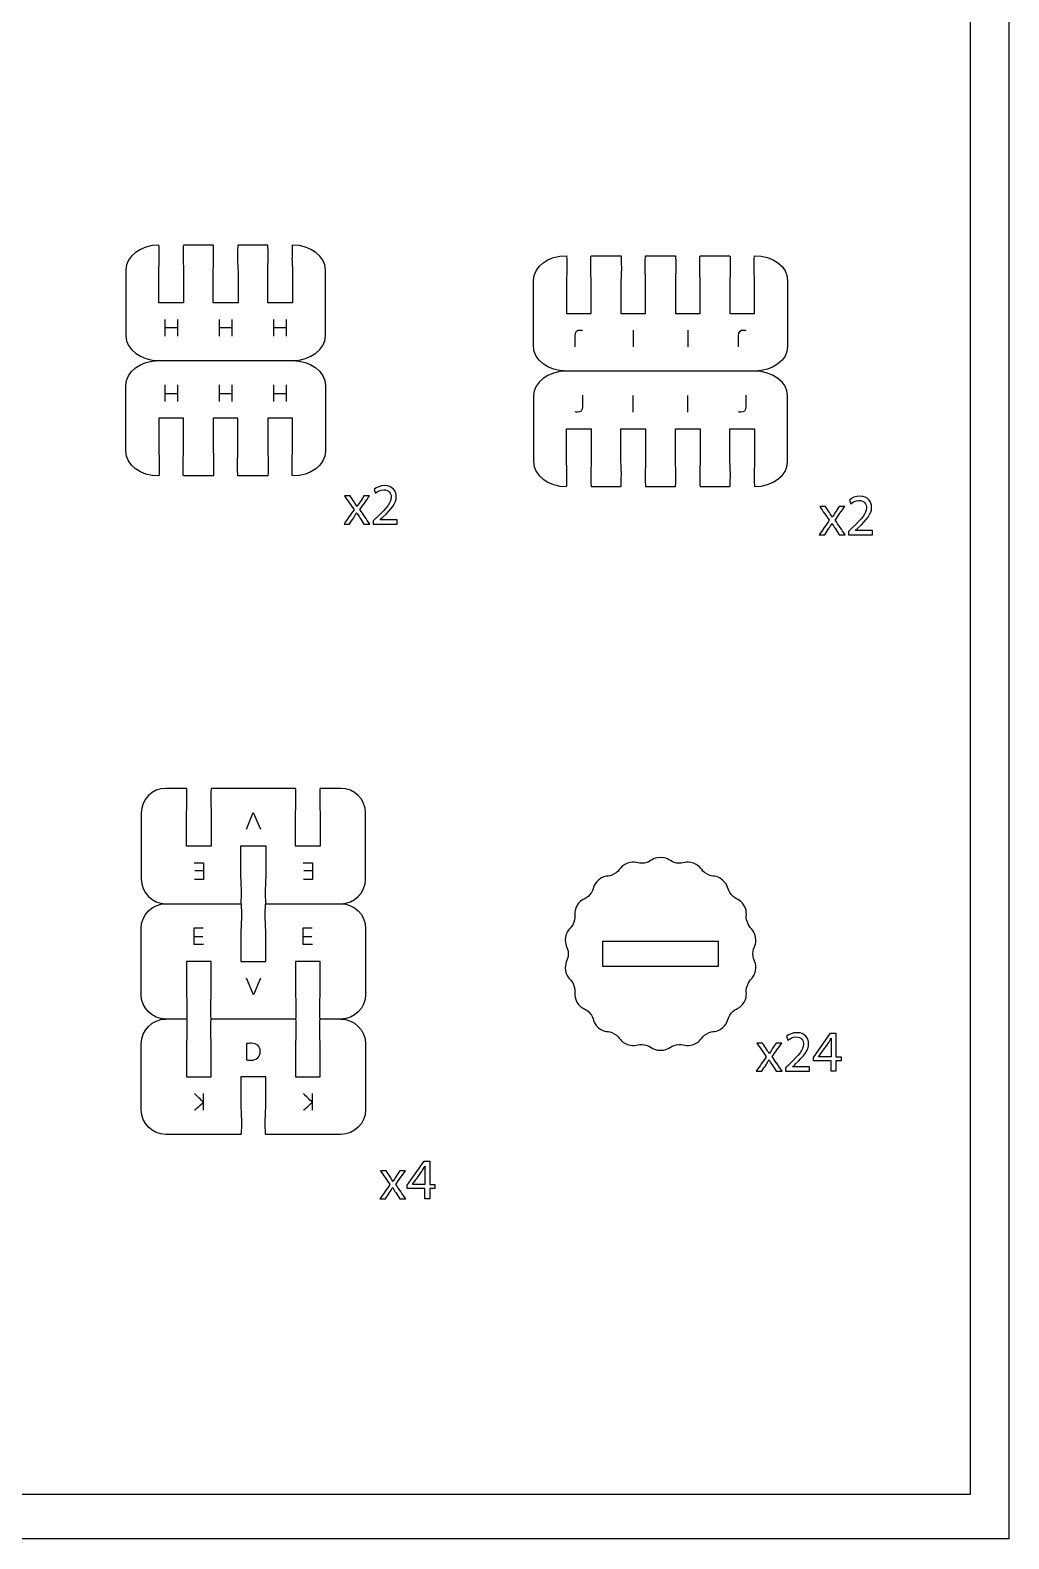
# Model space of a CAD drawing. Extents: x 0 to 620, y 0 to 360.
# Drawn here: x 501.3 to 620, y 0 to 183.1 of the extents above; entities that cross this region are included whole.
import ezdxf

# ---------------------------------------------------------------- set-up
doc = ezdxf.new("R2010")
doc.units = 0
doc.header["$MEASUREMENT"] = 0
doc.layers.add('DEFAULT', color=7, linetype='CONTINUOUS')

msp = doc.modelspace()

# ---------------------------------------------------------------- linework, layer by layer
at = {"layer": 'DEFAULT', "color": 36}
for points in [[(620, 0), (0, 0), (0, 360), (620, 360)], [(615.33, 5.38), (213.62, 5.38), (213.62, 355), (615.33, 355)], [(598.45, 56.75), (598.45, 58), (596.31, 58), (596.31, 58.41), (598.36, 61.34), (599.03, 61.34), (599.03, 58.48), (599.67, 58.48), (599.67, 58), (599.03, 58), (599.03, 56.75)], [(549.18, 41.25), (549.18, 42.5), (547.05, 42.5), (547.05, 42.9), (549.1, 45.83), (549.77, 45.83), (549.77, 42.98), (550.41, 42.98), (550.41, 42.5), (549.77, 42.5), (549.77, 41.25)]]:
    msp.add_lwpolyline(points, close=True, dxfattribs=at)
at = {"layer": 'DEFAULT', "color": 250}
for points in [[(517.67, 145.92), (517.67, 147.94)], [(517.67, 146.99), (519.17, 146.99)], [(519.17, 147.94), (519.17, 145.92)], [(524.27, 145.92), (524.27, 147.94)], [(524.27, 146.99), (525.77, 146.99)], [(525.77, 147.94), (525.77, 145.92)], [(530.88, 145.92), (530.88, 147.94)], [(530.88, 146.99), (532.38, 146.99)], [(532.38, 147.94), (532.38, 145.92)], [(574.46, 146.65), (574.46, 144.63)], [(581.07, 146.65), (581.07, 144.63)], [(517.67, 138), (517.67, 140.02)], [(519.17, 140.02), (519.17, 138)], [(524.27, 138), (524.27, 140.02)], [(525.77, 140.02), (525.77, 138)], [(530.88, 138), (530.88, 140.02)], [(532.38, 140.02), (532.38, 138)], [(519.17, 138.94), (517.67, 138.94)], [(525.77, 138.94), (524.27, 138.94)], [(532.38, 138.94), (530.88, 138.94)], [(574.46, 136.71), (574.46, 138.73)], [(581.07, 136.71), (581.07, 138.73)], [(527.54, 86.1), (528.38, 88.12), (529.23, 86.1)], [(521.21, 82.03), (522.35, 82.03), (522.35, 80.01), (521.26, 80.01)], [(521.3, 81.08), (522.35, 81.08)], [(534.42, 82.03), (535.56, 82.03), (535.56, 80.01), (534.46, 80.01)], [(534.51, 81.08), (535.56, 81.08)], [(522.35, 72.1), (521.21, 72.1), (521.21, 74.12), (522.3, 74.12)], [(535.56, 72.1), (534.42, 72.1), (534.42, 74.12), (535.51, 74.12)], [(522.26, 73.04), (521.21, 73.04)], [(535.47, 73.04), (534.42, 73.04)], [(529.23, 68.03), (528.39, 66.01), (527.54, 68.03)], [(522.31, 54.03), (522.31, 52.01)], [(535.52, 54.03), (535.52, 52.01)]]:
    msp.add_lwpolyline(points, dxfattribs=at)
at = {"layer": 'DEFAULT', "color": 1}
msp.add_lwpolyline([(584.76, 69.43), (570.76, 69.43), (570.76, 72.53), (584.76, 72.53)], close=True, dxfattribs=at)
for points, knots in [([(519.87, 155.22), (519.87, 156.19), (519.87, 156.97), (519.92, 156.97), (521.12, 156.97), (522.32, 156.97), (523.52, 156.97), (523.57, 156.97), (523.57, 156.19), (523.57, 155.22), (523.57, 154.63), (523.52, 154.44), (523.52, 153.47), (523.52, 152.3), (523.52, 151.14), (523.52, 149.97), (524.52, 149.97), (525.53, 149.97), (526.53, 149.97), (526.53, 151.14), (526.53, 152.3), (526.53, 153.47), (526.53, 154.44), (526.47, 154.63), (526.47, 155.22), (526.47, 156.19), (526.47, 156.97), (526.53, 156.97), (527.73, 156.97), (528.92, 156.97), (530.12, 156.97), (530.17, 156.97), (530.17, 156.19), (530.17, 155.22), (530.17, 154.63), (530.12, 154.44), (530.12, 153.47), (530.12, 152.3), (530.12, 151.14), (530.12, 149.97), (531.13, 149.97), (532.13, 149.97), (533.13, 149.97), (533.13, 151.14), (533.13, 152.3), (533.13, 153.47), (533.13, 154.44), (533.07, 154.63), (533.07, 155.22), (533.07, 156.19), (533.07, 156.97), (533.13, 156.97), (535.34, 156.97), (537.13, 155.63), (537.13, 153.97), (537.13, 151.3), (537.13, 148.64), (537.13, 145.97), (537.13, 144.31), (535.34, 142.97), (533.13, 142.97), (527.72, 142.97), (522.32, 142.97), (516.92, 142.97), (514.71, 142.97), (512.92, 144.31), (512.92, 145.97), (512.92, 148.64), (512.92, 151.3), (512.92, 153.97), (512.92, 155.63), (514.71, 156.97), (516.92, 156.97), (516.97, 156.97), (516.97, 156.19), (516.97, 155.22), (516.97, 154.63), (516.92, 154.44), (516.92, 153.47), (516.92, 152.3), (516.92, 151.14), (516.92, 149.97), (517.92, 149.97), (518.92, 149.97), (519.92, 149.97), (519.92, 151.14), (519.92, 152.3), (519.92, 153.47), (519.92, 154.44), (519.87, 154.63), (519.87, 155.22)], [1, 1, 1, 1, 2, 2, 2, 12.21, 12.21, 12.21, 13.21, 13.21, 13.21, 14.21, 14.21, 14.21, 24.14, 24.14, 24.14, 32.65, 32.65, 32.65, 42.58, 42.58, 42.58, 43.58, 43.58, 43.58, 44.58, 44.58, 44.58, 54.781, 54.781, 54.781, 55.781, 55.781, 55.781, 56.781, 56.781, 56.781, 66.711, 66.711, 66.711, 75.221, 75.221, 75.221, 85.151, 85.151, 85.151, 86.151, 86.151, 86.151, 87.151, 87.151, 87.151, 88.151, 88.151, 88.151, 110.831, 110.831, 110.831, 111.831, 111.831, 111.831, 157.772, 157.772, 157.772, 158.772, 158.772, 158.772, 181.452, 181.452, 181.452, 182.452, 182.452, 182.452, 183.452, 183.452, 183.452, 184.452, 184.452, 184.452, 194.382, 194.382, 194.382, 202.892, 202.892, 202.892, 212.822, 212.822, 212.822, 213.822, 213.822, 213.822, 213.822]), ([(566.35, 141.68), (564.14, 141.68), (562.35, 143.03), (562.35, 144.68), (562.35, 147.35), (562.35, 150.02), (562.35, 152.68), (562.35, 154.34), (564.14, 155.69), (566.35, 155.69), (566.4, 155.69), (566.4, 154.9), (566.4, 153.94), (566.4, 153.35), (566.35, 153.15), (566.35, 152.19), (566.35, 151.02), (566.35, 149.85), (566.35, 148.68), (567.35, 148.68), (568.35, 148.68), (569.36, 148.68), (569.36, 149.85), (569.36, 151.02), (569.36, 152.19), (569.36, 153.15), (569.3, 153.35), (569.3, 153.94), (569.3, 154.9), (569.3, 155.69), (569.36, 155.69), (570.56, 155.69), (571.76, 155.69), (572.96, 155.69), (573.01, 155.69), (573.01, 154.9), (573.01, 153.94), (573.01, 153.35), (572.96, 153.15), (572.96, 152.19), (572.96, 151.02), (572.96, 149.85), (572.96, 148.68), (573.96, 148.68), (574.96, 148.68), (575.96, 148.68), (575.96, 149.85), (575.96, 151.02), (575.96, 152.19), (575.96, 153.15), (575.91, 153.35), (575.91, 153.94), (575.91, 154.9), (575.91, 155.69), (575.96, 155.69), (577.16, 155.69), (578.36, 155.69), (579.56, 155.69), (579.61, 155.69), (579.61, 154.9), (579.61, 153.94), (579.61, 153.35), (579.56, 153.15), (579.56, 152.19), (579.56, 151.02), (579.56, 149.85), (579.56, 148.68), (580.57, 148.68), (581.57, 148.68), (582.57, 148.68), (582.57, 149.85), (582.57, 151.02), (582.57, 152.19), (582.57, 153.15), (582.51, 153.35), (582.51, 153.94), (582.51, 154.9), (582.51, 155.69), (582.57, 155.69), (583.77, 155.69), (584.97, 155.69), (586.17, 155.69), (586.22, 155.69), (586.22, 154.9), (586.22, 153.94), (586.22, 153.35), (586.17, 153.15), (586.17, 152.19), (586.17, 151.02), (586.17, 149.85), (586.17, 148.68), (587.17, 148.68), (588.17, 148.68), (589.17, 148.68), (589.17, 149.85), (589.17, 151.02), (589.17, 152.19), (589.17, 153.15), (589.12, 153.35), (589.12, 153.94), (589.12, 154.9), (589.12, 155.69), (589.17, 155.69), (591.39, 155.69), (593.18, 154.34), (593.18, 152.68), (593.18, 150.02), (593.18, 147.35), (593.18, 144.68), (593.18, 143.03), (591.39, 141.68), (589.17, 141.68)], [0, 0, 0, 0, 1, 1, 1, 23.68, 23.68, 23.68, 24.68, 24.68, 24.68, 25.68, 25.68, 25.68, 26.68, 26.68, 26.68, 36.61, 36.61, 36.61, 45.12, 45.12, 45.12, 55.05, 55.05, 55.05, 56.05, 56.05, 56.05, 57.05, 57.05, 57.05, 67.27, 67.27, 67.27, 68.27, 68.27, 68.27, 69.27, 69.27, 69.27, 79.2, 79.2, 79.2, 87.71, 87.71, 87.71, 97.64, 97.64, 97.64, 98.64, 98.64, 98.64, 99.64, 99.64, 99.64, 109.85, 109.85, 109.85, 110.85, 110.85, 110.85, 111.85, 111.85, 111.85, 121.78, 121.78, 121.78, 130.29, 130.29, 130.29, 140.22, 140.22, 140.22, 141.22, 141.22, 141.22, 142.22, 142.22, 142.22, 152.44, 152.44, 152.44, 153.44, 153.44, 153.44, 154.44, 154.44, 154.44, 164.37, 164.37, 164.37, 172.88, 172.88, 172.88, 182.81, 182.81, 182.81, 183.81, 183.81, 183.81, 184.81, 184.81, 184.81, 185.81, 185.81, 185.81, 208.49, 208.49, 208.49, 209.49, 209.49, 209.49, 209.49]), ([(533.13, 142.97), (535.34, 142.97), (537.13, 141.62), (537.13, 139.96), (537.13, 137.3), (537.13, 134.63), (537.13, 131.96), (537.13, 130.31), (535.34, 128.96), (533.13, 128.96), (533.08, 128.96), (533.08, 129.74), (533.08, 130.71), (533.08, 131.3), (533.13, 131.49), (533.13, 132.46), (533.13, 133.63), (533.13, 134.8), (533.13, 135.96), (532.13, 135.96), (531.13, 135.96), (530.12, 135.96), (530.12, 134.8), (530.12, 133.63), (530.12, 132.46), (530.12, 131.49), (530.18, 131.3), (530.18, 130.71), (530.18, 129.74), (530.18, 128.96), (530.12, 128.96), (528.92, 128.96), (527.72, 128.96), (526.52, 128.96), (526.47, 128.96), (526.47, 129.74), (526.47, 130.71), (526.47, 131.3), (526.52, 131.49), (526.52, 132.46), (526.52, 133.63), (526.52, 134.8), (526.52, 135.96), (525.52, 135.96), (524.52, 135.96), (523.52, 135.96), (523.52, 134.8), (523.52, 133.63), (523.52, 132.46), (523.52, 131.49), (523.57, 131.3), (523.57, 130.71), (523.57, 129.74), (523.57, 128.96), (523.52, 128.96), (522.32, 128.96), (521.12, 128.96), (519.92, 128.96), (519.87, 128.96), (519.87, 129.74), (519.87, 130.71), (519.87, 131.3), (519.92, 131.49), (519.92, 132.46), (519.92, 133.63), (519.92, 134.8), (519.92, 135.96), (518.92, 135.96), (517.92, 135.96), (516.92, 135.96), (516.92, 134.8), (516.92, 133.63), (516.92, 132.46), (516.92, 131.49), (516.97, 131.3), (516.97, 130.71), (516.97, 129.74), (516.97, 128.96), (516.92, 128.96), (514.71, 128.96), (512.92, 130.31), (512.92, 131.96), (512.92, 134.63), (512.92, 137.3), (512.92, 139.96), (512.92, 141.62), (514.71, 142.97), (516.92, 142.97)], [0, 0, 0, 0, 1, 1, 1, 23.68, 23.68, 23.68, 24.68, 24.68, 24.68, 25.68, 25.68, 25.68, 26.68, 26.68, 26.68, 36.61, 36.61, 36.61, 45.12, 45.12, 45.12, 55.05, 55.05, 55.05, 56.05, 56.05, 56.05, 57.05, 57.05, 57.05, 67.26, 67.26, 67.26, 68.26, 68.26, 68.26, 69.26, 69.26, 69.26, 79.19, 79.19, 79.19, 87.7, 87.7, 87.7, 97.63, 97.63, 97.63, 98.63, 98.63, 98.63, 99.63, 99.63, 99.63, 109.831, 109.831, 109.831, 110.831, 110.831, 110.831, 111.831, 111.831, 111.831, 121.761, 121.761, 121.761, 130.271, 130.271, 130.271, 140.201, 140.201, 140.201, 141.201, 141.201, 141.201, 142.201, 142.201, 142.201, 143.201, 143.201, 143.201, 165.881, 165.881, 165.881, 166.881, 166.881, 166.881, 166.881]), ([(586.23, 129.43), (586.23, 128.46), (586.23, 127.68), (586.17, 127.68), (584.97, 127.68), (583.77, 127.68), (582.57, 127.68), (582.52, 127.68), (582.52, 128.46), (582.52, 129.43), (582.52, 130.02), (582.57, 130.21), (582.57, 131.18), (582.57, 132.34), (582.57, 133.51), (582.57, 134.68), (581.57, 134.68), (580.57, 134.68), (579.56, 134.68), (579.56, 133.51), (579.56, 132.34), (579.56, 131.18), (579.56, 130.21), (579.62, 130.02), (579.62, 129.43), (579.62, 128.46), (579.62, 127.68), (579.56, 127.68), (578.36, 127.68), (577.16, 127.68), (575.96, 127.68), (575.91, 127.68), (575.91, 128.46), (575.91, 129.43), (575.91, 130.02), (575.96, 130.21), (575.96, 131.18), (575.96, 132.34), (575.96, 133.51), (575.96, 134.68), (574.96, 134.68), (573.96, 134.68), (572.96, 134.68), (572.96, 133.51), (572.96, 132.34), (572.96, 131.18), (572.96, 130.21), (573.01, 130.02), (573.01, 129.43), (573.01, 128.46), (573.01, 127.68), (572.96, 127.68), (571.76, 127.68), (570.56, 127.68), (569.36, 127.68), (569.31, 127.68), (569.31, 128.46), (569.31, 129.43), (569.31, 130.02), (569.36, 130.21), (569.36, 131.18), (569.36, 132.34), (569.36, 133.51), (569.36, 134.68), (568.35, 134.68), (567.35, 134.68), (566.35, 134.68), (566.35, 133.51), (566.35, 132.34), (566.35, 131.18), (566.35, 130.21), (566.41, 130.02), (566.41, 129.43), (566.41, 128.46), (566.41, 127.68), (566.35, 127.68), (564.14, 127.68), (562.35, 129.02), (562.35, 130.68), (562.35, 133.35), (562.35, 136.01), (562.35, 138.68), (562.35, 140.34), (564.14, 141.68), (566.35, 141.68), (573.96, 141.68), (581.57, 141.68), (589.17, 141.68), (591.38, 141.68), (593.18, 140.34), (593.18, 138.68), (593.18, 136.01), (593.18, 133.35), (593.18, 130.68), (593.18, 129.02), (591.38, 127.68), (589.17, 127.68), (589.13, 127.68), (589.13, 128.46), (589.13, 129.43), (589.13, 130.02), (589.17, 130.21), (589.17, 131.18), (589.17, 132.34), (589.17, 133.51), (589.17, 134.68), (588.17, 134.68), (587.17, 134.68), (586.17, 134.68), (586.17, 133.51), (586.17, 132.34), (586.17, 131.18), (586.17, 130.21), (586.23, 130.02), (586.23, 129.43)], [1, 1, 1, 1, 2, 2, 2, 12.22, 12.22, 12.22, 13.22, 13.22, 13.22, 14.22, 14.22, 14.22, 24.15, 24.15, 24.15, 32.66, 32.66, 32.66, 42.59, 42.59, 42.59, 43.59, 43.59, 43.59, 44.59, 44.59, 44.59, 54.8, 54.8, 54.8, 55.8, 55.8, 55.8, 56.8, 56.8, 56.8, 66.73, 66.73, 66.73, 75.24, 75.24, 75.24, 85.17, 85.17, 85.17, 86.17, 86.17, 86.17, 87.17, 87.17, 87.17, 97.39, 97.39, 97.39, 98.39, 98.39, 98.39, 99.39, 99.39, 99.39, 109.32, 109.32, 109.32, 117.83, 117.83, 117.83, 127.76, 127.76, 127.76, 128.76, 128.76, 128.76, 129.76, 129.76, 129.76, 130.76, 130.76, 130.76, 153.44, 153.44, 153.44, 154.44, 154.44, 154.44, 219.13, 219.13, 219.13, 220.13, 220.13, 220.13, 242.81, 242.81, 242.81, 243.81, 243.81, 243.81, 244.81, 244.81, 244.81, 245.81, 245.81, 245.81, 255.74, 255.74, 255.74, 264.25, 264.25, 264.25, 274.18, 274.18, 274.18, 275.18, 275.18, 275.18, 275.18]), ([(520.28, 84.06), (521.28, 84.06), (522.28, 84.06), (523.28, 84.06), (523.28, 85.23), (523.28, 86.4), (523.28, 87.57), (523.28, 88.53), (523.23, 88.73), (523.23, 89.31), (523.23, 90.28), (523.23, 91.06), (523.28, 91.06), (526.68, 91.06), (530.08, 91.06), (533.49, 91.06), (533.54, 91.06), (533.54, 90.28), (533.54, 89.31), (533.54, 88.73), (533.49, 88.53), (533.49, 87.57), (533.49, 86.69), (533.49, 84.06), (533.49, 84.06), (534.49, 84.06), (535.49, 84.06), (536.49, 84.06), (536.49, 85.23), (536.49, 86.4), (536.49, 87.57), (536.49, 88.53), (536.44, 88.73), (536.44, 89.31), (536.44, 90.28), (536.44, 91.06), (536.49, 91.06), (537.32, 91.06), (538.16, 91.06), (538.99, 91.06), (540.65, 91.06), (541.99, 89.72), (541.99, 88.07), (541.99, 85.4), (541.99, 82.73), (541.99, 80.06), (541.99, 78.4), (540.65, 77.06), (538.99, 77.06), (535.95, 77.06), (532.92, 77.06), (529.88, 77.06), (529.83, 77.06), (529.83, 77.85), (529.83, 78.81), (529.83, 79.4), (529.88, 79.6), (529.88, 80.56), (529.88, 81.73), (529.88, 82.9), (529.88, 84.07), (528.88, 84.07), (527.88, 84.07), (526.88, 84.07), (526.88, 82.9), (526.88, 81.73), (526.88, 80.56), (526.88, 79.6), (526.93, 79.4), (526.93, 78.81), (526.93, 77.85), (526.93, 77.06), (526.88, 77.06), (523.85, 77.06), (520.81, 77.06), (517.78, 77.06), (516.12, 77.06), (514.78, 78.4), (514.78, 80.06), (514.78, 82.73), (514.78, 85.4), (514.78, 88.07), (514.78, 89.72), (516.12, 91.06), (517.78, 91.06), (518.61, 91.06), (519.44, 91.06), (520.28, 91.06), (520.33, 91.06), (520.33, 90.28), (520.33, 89.31), (520.33, 88.73), (520.28, 88.53), (520.28, 87.57), (520.28, 86.4), (520.28, 85.23), (520.28, 84.06)], [9.93, 9.93, 9.93, 9.93, 18.44, 18.44, 18.44, 28.37, 28.37, 28.37, 29.37, 29.37, 29.37, 30.37, 30.37, 30.37, 59.301, 59.301, 59.301, 60.301, 60.301, 60.301, 61.301, 61.301, 61.301, 62.301, 62.301, 62.301, 70.811, 70.811, 70.811, 80.741, 80.741, 80.741, 81.741, 81.741, 81.741, 82.741, 82.741, 82.741, 89.83, 89.83, 89.83, 90.83, 90.83, 90.83, 113.52, 113.52, 113.52, 114.52, 114.52, 114.52, 140.329, 140.329, 140.329, 141.329, 141.329, 141.329, 142.329, 142.329, 142.329, 152.259, 152.259, 152.259, 160.769, 160.769, 160.769, 170.699, 170.699, 170.699, 171.699, 171.699, 171.699, 172.699, 172.699, 172.699, 198.509, 198.509, 198.509, 199.509, 199.509, 199.509, 222.199, 222.199, 222.199, 223.199, 223.199, 223.199, 230.288, 230.288, 230.288, 231.288, 231.288, 231.288, 232.288, 232.288, 232.288, 242.218, 242.218, 242.218, 242.218]), ([(588.96, 70.98), (588.96, 70.02), (589.47, 70), (589.28, 68.95), (589.09, 67.89), (588.61, 68.05), (588.29, 67.15), (587.96, 66.25), (588.43, 66.06), (587.89, 65.13), (587.35, 64.2), (586.96, 64.51), (586.34, 63.78), (585.72, 63.05), (586.11, 62.71), (585.28, 62.02), (584.46, 61.33), (584.19, 61.76), (583.36, 61.28), (582.53, 60.8), (582.77, 60.36), (581.76, 59.99), (580.75, 59.62), (580.65, 60.12), (579.71, 59.95), (578.76, 59.78), (578.84, 59.28), (577.76, 59.28), (576.69, 59.28), (576.76, 59.78), (575.82, 59.95), (574.88, 60.12), (574.77, 59.62), (573.76, 59.99), (572.75, 60.36), (572.99, 60.8), (572.16, 61.28), (571.34, 61.76), (571.07, 61.33), (570.24, 62.02), (569.42, 62.71), (569.8, 63.05), (569.19, 63.78), (568.57, 64.51), (568.17, 64.2), (567.63, 65.13), (567.1, 66.06), (567.57, 66.25), (567.24, 67.15), (566.91, 68.05), (566.43, 67.89), (566.25, 68.95), (566.06, 70), (566.57, 70.02), (566.57, 70.98), (566.57, 71.93), (566.06, 71.95), (566.25, 73.01), (566.43, 74.06), (566.91, 73.91), (567.24, 74.81), (567.57, 75.71), (567.1, 75.89), (567.63, 76.82), (568.17, 77.75), (568.57, 77.44), (569.19, 78.17), (569.8, 78.9), (569.42, 79.24), (570.24, 79.93), (571.07, 80.63), (571.34, 80.2), (572.16, 80.67), (572.99, 81.15), (572.75, 81.6), (573.76, 81.97), (574.77, 82.33), (574.88, 81.84), (575.82, 82), (576.76, 82.17), (576.69, 82.67), (577.76, 82.67), (578.84, 82.67), (578.76, 82.17), (579.71, 82), (580.65, 81.84), (580.75, 82.33), (581.76, 81.97), (582.77, 81.6), (582.53, 81.15), (583.36, 80.67), (584.19, 80.2), (584.46, 80.63), (585.28, 79.93), (586.11, 79.24), (585.72, 78.9), (586.34, 78.17), (586.96, 77.44), (587.35, 77.75), (587.89, 76.82), (588.43, 75.89), (587.96, 75.71), (588.29, 74.81), (588.61, 73.91), (589.09, 74.06), (589.28, 73.01), (589.47, 71.95), (588.96, 71.93), (588.96, 70.98)], [1, 1, 1, 1, 2, 2, 2, 3, 3, 3, 4, 4, 4, 5, 5, 5, 6, 6, 6, 7, 7, 7, 8, 8, 8, 9, 9, 9, 10, 10, 10, 11, 11, 11, 12, 12, 12, 13.01, 13.01, 13.01, 14.01, 14.01, 14.01, 15.01, 15.01, 15.01, 16.01, 16.01, 16.01, 17.01, 17.01, 17.01, 18.01, 18.01, 18.01, 19.01, 19.01, 19.01, 20.01, 20.01, 20.01, 21.01, 21.01, 21.01, 22.01, 22.01, 22.01, 23.01, 23.01, 23.01, 24.01, 24.01, 24.01, 25.01, 25.01, 25.01, 26.01, 26.01, 26.01, 27.01, 27.01, 27.01, 28.01, 28.01, 28.01, 29.01, 29.01, 29.01, 30.01, 30.01, 30.01, 31.01, 31.01, 31.01, 32.01, 32.01, 32.01, 33.01, 33.01, 33.01, 34.01, 34.01, 34.01, 35.01, 35.01, 35.01, 36.01, 36.01, 36.01, 37.01, 37.01, 37.01, 37.01]), ([(538.99, 77.06), (540.65, 77.06), (541.99, 75.72), (541.99, 74.06), (541.99, 71.4), (541.99, 68.73), (541.99, 66.06), (541.99, 64.4), (540.65, 63.06), (538.99, 63.06), (538.16, 63.06), (537.32, 63.06), (536.49, 63.06), (536.44, 63.06), (536.44, 63.84), (536.44, 64.81), (536.44, 65.4), (536.49, 65.59), (536.49, 66.56), (536.49, 67.73), (536.49, 68.9), (536.49, 70.06), (535.49, 70.06), (534.49, 70.06), (533.49, 70.06), (533.49, 68.9), (533.49, 67.73), (533.49, 66.56), (533.49, 65.59), (533.54, 65.4), (533.54, 64.81), (533.54, 63.84), (533.54, 63.06), (533.49, 63.06), (530.08, 63.06), (526.68, 63.06), (523.28, 63.06), (523.23, 63.06), (523.23, 63.84), (523.23, 64.81), (523.23, 65.4), (523.28, 65.59), (523.28, 66.56), (523.28, 67.73), (523.28, 68.9), (523.28, 70.06), (522.28, 70.06), (521.28, 70.06), (520.28, 70.06), (520.28, 68.9), (520.28, 67.73), (520.28, 66.56), (520.28, 65.59), (520.33, 65.4), (520.33, 64.81), (520.33, 63.84), (520.33, 63.06), (520.28, 63.06), (519.44, 63.06), (518.61, 63.06), (517.78, 63.06), (516.12, 63.06), (514.77, 64.4), (514.77, 66.06), (514.77, 68.73), (514.77, 71.4), (514.77, 74.06), (514.77, 75.72), (516.12, 77.06), (517.78, 77.06)], [0, 0, 0, 0, 1, 1, 1, 23.69, 23.69, 23.69, 24.69, 24.69, 24.69, 31.779, 31.779, 31.779, 32.779, 32.779, 32.779, 33.779, 33.779, 33.779, 43.709, 43.709, 43.709, 52.219, 52.219, 52.219, 62.149, 62.149, 62.149, 63.149, 63.149, 63.149, 64.149, 64.149, 64.149, 93.08, 93.08, 93.08, 94.08, 94.08, 94.08, 95.08, 95.08, 95.08, 105.01, 105.01, 105.01, 113.52, 113.52, 113.52, 123.45, 123.45, 123.45, 124.45, 124.45, 124.45, 125.45, 125.45, 125.45, 132.539, 132.539, 132.539, 133.539, 133.539, 133.539, 156.229, 156.229, 156.229, 157.229, 157.229, 157.229, 157.229]), ([(526.88, 77.06), (526.93, 77.06), (526.93, 76.28), (526.93, 75.31), (526.93, 74.72), (526.88, 74.53), (526.88, 73.56), (526.88, 72.4), (526.88, 71.23), (526.88, 70.06), (527.88, 70.06), (528.88, 70.06), (529.88, 70.06), (529.88, 71.23), (529.88, 72.4), (529.88, 73.56), (529.88, 74.53), (529.83, 74.72), (529.83, 75.31), (529.83, 76.28), (529.83, 77.06), (529.88, 77.06)], [0, 0, 0, 0, 1, 1, 1, 2, 2, 2, 11.93, 11.93, 11.93, 20.44, 20.44, 20.44, 30.37, 30.37, 30.37, 31.37, 31.37, 31.37, 32.37, 32.37, 32.37, 32.37]), ([(538.99, 63.06), (540.65, 63.06), (541.99, 61.72), (541.99, 60.06), (541.99, 57.39), (541.99, 54.73), (541.99, 52.06), (541.99, 50.4), (540.65, 49.06), (538.99, 49.06), (535.95, 49.06), (532.92, 49.06), (529.88, 49.06), (529.83, 49.06), (529.83, 49.84), (529.83, 50.81), (529.83, 51.4), (529.88, 51.59), (529.88, 52.56), (529.88, 53.73), (529.88, 54.89), (529.88, 56.06), (528.88, 56.06), (527.88, 56.06), (526.88, 56.06), (526.88, 54.89), (526.88, 53.73), (526.88, 52.56), (526.88, 51.59), (526.93, 51.4), (526.93, 50.81), (526.93, 49.84), (526.93, 49.06), (526.88, 49.06), (523.85, 49.06), (520.81, 49.06), (517.78, 49.06), (516.12, 49.06), (514.78, 50.4), (514.78, 52.06), (514.78, 54.73), (514.78, 57.39), (514.78, 60.06), (514.78, 61.72), (516.12, 63.06), (517.78, 63.06)], [0, 0, 0, 0, 1, 1, 1, 23.69, 23.69, 23.69, 24.69, 24.69, 24.69, 50.499, 50.499, 50.499, 51.499, 51.499, 51.499, 52.499, 52.499, 52.499, 62.429, 62.429, 62.429, 70.939, 70.939, 70.939, 80.869, 80.869, 80.869, 81.869, 81.869, 81.869, 82.869, 82.869, 82.869, 108.679, 108.679, 108.679, 109.679, 109.679, 109.679, 132.369, 132.369, 132.369, 133.369, 133.369, 133.369, 133.369]), ([(520.28, 63.06), (520.33, 63.06), (520.33, 62.28), (520.33, 61.31), (520.33, 60.72), (520.28, 60.53), (520.28, 59.56), (520.28, 58.39), (520.28, 57.23), (520.28, 56.06), (521.28, 56.06), (522.28, 56.06), (523.28, 56.06), (523.28, 57.23), (523.28, 58.39), (523.28, 59.56), (523.28, 60.53), (523.23, 60.72), (523.23, 61.31), (523.23, 62.28), (523.23, 63.06), (523.28, 63.06)], [0, 0, 0, 0, 1, 1, 1, 2, 2, 2, 11.93, 11.93, 11.93, 20.44, 20.44, 20.44, 30.37, 30.37, 30.37, 31.37, 31.37, 31.37, 32.37, 32.37, 32.37, 32.37]), ([(533.49, 63.06), (533.54, 63.06), (533.54, 62.28), (533.54, 61.31), (533.54, 60.72), (533.49, 60.53), (533.49, 59.56), (533.49, 58.69), (533.49, 56.06), (533.49, 56.06), (534.49, 56.06), (535.49, 56.06), (536.49, 56.06), (536.49, 57.23), (536.49, 58.39), (536.49, 59.56), (536.49, 60.53), (536.44, 60.72), (536.44, 61.31), (536.44, 62.28), (536.44, 63.06), (536.49, 63.06)], [0, 0, 0, 0, 1, 1, 1, 2, 2, 2, 3, 3, 3, 11.51, 11.51, 11.51, 21.44, 21.44, 21.44, 22.44, 22.44, 22.44, 23.44, 23.44, 23.44, 23.44])]:
    msp.add_open_spline(points, degree=3, knots=knots, dxfattribs=at)
at = {"layer": 'DEFAULT', "color": 250}
for points, knots in [([(567.41, 144.62), (567.41, 145.07), (567.41, 145.52), (567.41, 145.97), (567.41, 146.5), (567.67, 146.67), (568.02, 146.67), (568.12, 146.67), (568.23, 146.65), (568.3, 146.62)], [0, 0, 0, 0, 3.833, 3.833, 3.833, 4.833, 4.833, 4.833, 5.833, 5.833, 5.833, 5.833]), ([(587.23, 144.62), (587.23, 145.07), (587.23, 145.52), (587.23, 145.97), (587.23, 146.5), (587.49, 146.67), (587.84, 146.67), (587.94, 146.67), (588.05, 146.65), (588.12, 146.62)], [0, 0, 0, 0, 3.833, 3.833, 3.833, 4.833, 4.833, 4.833, 5.833, 5.833, 5.833, 5.833]), ([(568.3, 138.75), (568.3, 138.3), (568.3, 137.85), (568.3, 137.4), (568.3, 136.86), (568.04, 136.69), (567.69, 136.69), (567.59, 136.69), (567.48, 136.71), (567.41, 136.74)], [0, 0, 0, 0, 3.833, 3.833, 3.833, 4.833, 4.833, 4.833, 5.833, 5.833, 5.833, 5.833]), ([(588.12, 138.75), (588.12, 138.3), (588.12, 137.85), (588.12, 137.4), (588.12, 136.86), (587.86, 136.69), (587.51, 136.69), (587.41, 136.69), (587.3, 136.71), (587.23, 136.74)], [0, 0, 0, 0, 3.833, 3.833, 3.833, 4.833, 4.833, 4.833, 5.833, 5.833, 5.833, 5.833]), ([(527.56, 60.09), (527.71, 60.11), (527.9, 60.13), (528.11, 60.13), (528.48, 60.13), (528.75, 60.04), (528.93, 59.88), (529.11, 59.71), (529.21, 59.48), (529.21, 59.15), (529.21, 58.82), (529.11, 58.55), (528.92, 58.37), (528.73, 58.18), (528.42, 58.08), (528.03, 58.08), (527.84, 58.08), (527.69, 58.09), (527.56, 58.1), (527.56, 58.76), (527.56, 59.43), (527.56, 60.09)], [0, 0, 0, 0, 1, 1, 1, 2, 2, 2, 3, 3, 3, 4, 4, 4, 5, 5, 5, 6, 6, 6, 11.635, 11.635, 11.635, 11.635]), ([(521.26, 52.01), (521.26, 52.01), (522.25, 52.9), (522.31, 52.98), (521.96, 53.33), (521.6, 53.68), (521.25, 54.03)], [0, 0, 0, 0, 1, 1, 1, 5.219371, 5.219371, 5.219371, 5.219371]), ([(534.47, 52.01), (534.47, 52.01), (535.46, 52.9), (535.52, 52.98), (535.16, 53.33), (534.81, 53.68), (534.46, 54.03)], [0, 0, 0, 0, 1, 1, 1, 5.219371, 5.219371, 5.219371, 5.219371])]:
    msp.add_open_spline(points, degree=3, knots=knots, dxfattribs=at)
at = {"layer": 'DEFAULT', "color": 36}
for points, knots in [([(540.12, 126.54), (540.29, 126.3), (540.45, 126.05), (540.61, 125.81), (540.74, 125.62), (540.84, 125.44), (540.96, 125.25), (540.96, 125.25), (540.97, 125.25), (540.98, 125.25), (541.09, 125.46), (541.2, 125.63), (541.32, 125.82), (541.48, 126.06), (541.64, 126.3), (541.8, 126.54), (542.02, 126.54), (542.24, 126.54), (542.47, 126.54), (542.08, 125.99), (541.69, 125.44), (541.3, 124.89), (541.7, 124.3), (542.1, 123.72), (542.5, 123.13), (542.27, 123.13), (542.03, 123.13), (541.8, 123.13), (541.63, 123.38), (541.46, 123.64), (541.29, 123.9), (541.16, 124.09), (541.05, 124.28), (540.93, 124.49), (540.92, 124.49), (540.92, 124.49), (540.91, 124.49), (540.8, 124.28), (540.68, 124.1), (540.55, 123.9), (540.39, 123.64), (540.22, 123.38), (540.06, 123.13), (539.83, 123.13), (539.6, 123.13), (539.38, 123.13), (539.78, 123.71), (540.18, 124.29), (540.59, 124.87), (540.2, 125.43), (539.82, 125.99), (539.43, 126.54), (539.66, 126.54), (539.89, 126.54), (540.12, 126.54)], [0, 0, 0, 0, 2.49671, 2.49671, 2.49671, 3.49671, 3.49671, 3.49671, 3.55771, 3.55771, 3.55771, 4.55771, 4.55771, 4.55771, 7.026151, 7.026151, 7.026151, 8.927151, 8.927151, 8.927151, 14.655009, 14.655009, 14.655009, 20.702323, 20.702323, 20.702323, 22.702323, 22.702323, 22.702323, 25.304853, 25.304853, 25.304853, 26.304853, 26.304853, 26.304853, 26.344853, 26.344853, 26.344853, 27.344853, 27.344853, 27.344853, 29.937064, 29.937064, 29.937064, 31.877064, 31.877064, 31.877064, 37.89844, 37.89844, 37.89844, 43.66264, 43.66264, 43.66264, 45.62264, 45.62264, 45.62264, 45.62264]), ([(542.9, 123.13), (542.9, 123.25), (542.9, 123.38), (542.9, 123.51), (543.07, 123.67), (543.23, 123.82), (543.39, 123.98), (544.56, 125.1), (545.09, 125.69), (545.1, 126.38), (545.1, 126.85), (544.87, 127.28), (544.19, 127.28), (543.77, 127.28), (543.43, 127.06), (543.21, 126.89), (543.15, 127.03), (543.08, 127.18), (543.02, 127.33), (543.33, 127.59), (543.78, 127.79), (544.31, 127.79), (545.3, 127.79), (545.72, 127.11), (545.72, 126.46), (545.72, 125.61), (545.1, 124.93), (544.14, 124), (544.02, 123.88), (543.89, 123.77), (543.77, 123.66), (543.77, 123.65), (543.77, 123.65), (543.77, 123.64), (544.46, 123.64), (545.14, 123.64), (545.83, 123.64), (545.83, 123.47), (545.83, 123.3), (545.83, 123.13), (544.86, 123.13), (543.88, 123.13), (542.9, 123.13)], [8.302, 8.302, 8.302, 8.302, 9.382, 9.382, 9.382, 11.306235, 11.306235, 11.306235, 12.306235, 12.306235, 12.306235, 13.306235, 13.306235, 13.306235, 14.306235, 14.306235, 14.306235, 15.666823, 15.666823, 15.666823, 16.666823, 16.666823, 16.666823, 17.666823, 17.666823, 17.666823, 18.666823, 18.666823, 18.666823, 20.083581, 20.083581, 20.083581, 20.123581, 20.123581, 20.123581, 25.965581, 25.965581, 25.965581, 27.425581, 27.425581, 27.425581, 35.727581, 35.727581, 35.727581, 35.727581]), ([(600.54, 121.84), (600.54, 121.97), (600.54, 122.1), (600.54, 122.22), (600.71, 122.38), (600.87, 122.54), (601.03, 122.7), (602.2, 123.81), (602.73, 124.4), (602.74, 125.1), (602.74, 125.56), (602.51, 125.99), (601.83, 125.99), (601.41, 125.99), (601.06, 125.78), (600.85, 125.6), (600.79, 125.75), (600.72, 125.89), (600.66, 126.04), (600.97, 126.31), (601.42, 126.51), (601.95, 126.51), (602.94, 126.51), (603.36, 125.83), (603.36, 125.17), (603.36, 124.33), (602.74, 123.64), (601.78, 122.71), (601.66, 122.6), (601.53, 122.48), (601.41, 122.37), (601.41, 122.37), (601.41, 122.36), (601.41, 122.36), (602.1, 122.36), (602.78, 122.36), (603.47, 122.36), (603.47, 122.19), (603.47, 122.01), (603.47, 121.84), (602.5, 121.84), (601.52, 121.84), (600.54, 121.84)], [8.302, 8.302, 8.302, 8.302, 9.382, 9.382, 9.382, 11.306235, 11.306235, 11.306235, 12.306235, 12.306235, 12.306235, 13.306235, 13.306235, 13.306235, 14.306235, 14.306235, 14.306235, 15.666823, 15.666823, 15.666823, 16.666823, 16.666823, 16.666823, 17.666823, 17.666823, 17.666823, 18.666823, 18.666823, 18.666823, 20.083581, 20.083581, 20.083581, 20.123581, 20.123581, 20.123581, 25.965581, 25.965581, 25.965581, 27.425581, 27.425581, 27.425581, 35.727581, 35.727581, 35.727581, 35.727581]), ([(597.76, 125.26), (597.93, 125.01), (598.09, 124.77), (598.25, 124.52), (598.38, 124.33), (598.48, 124.16), (598.6, 123.97), (598.6, 123.97), (598.61, 123.97), (598.62, 123.97), (598.73, 124.17), (598.84, 124.35), (598.96, 124.53), (599.12, 124.77), (599.28, 125.02), (599.44, 125.26), (599.66, 125.26), (599.88, 125.26), (600.11, 125.26), (599.72, 124.71), (599.33, 124.16), (598.94, 123.61), (599.34, 123.02), (599.74, 122.43), (600.14, 121.84), (599.91, 121.84), (599.67, 121.84), (599.44, 121.84), (599.27, 122.1), (599.1, 122.35), (598.93, 122.61), (598.8, 122.81), (598.69, 123), (598.57, 123.2), (598.56, 123.2), (598.56, 123.2), (598.55, 123.2), (598.44, 122.99), (598.32, 122.82), (598.19, 122.61), (598.03, 122.35), (597.86, 122.1), (597.7, 121.84), (597.47, 121.84), (597.24, 121.84), (597.02, 121.84), (597.42, 122.42), (597.82, 123), (598.23, 123.59), (597.84, 124.14), (597.46, 124.7), (597.07, 125.26), (597.3, 125.26), (597.53, 125.26), (597.76, 125.26)], [0, 0, 0, 0, 2.49671, 2.49671, 2.49671, 3.49671, 3.49671, 3.49671, 3.55771, 3.55771, 3.55771, 4.55771, 4.55771, 4.55771, 7.026151, 7.026151, 7.026151, 8.927151, 8.927151, 8.927151, 14.655009, 14.655009, 14.655009, 20.702323, 20.702323, 20.702323, 22.702323, 22.702323, 22.702323, 25.304853, 25.304853, 25.304853, 26.304853, 26.304853, 26.304853, 26.344853, 26.344853, 26.344853, 27.344853, 27.344853, 27.344853, 29.937064, 29.937064, 29.937064, 31.877064, 31.877064, 31.877064, 37.89844, 37.89844, 37.89844, 43.66264, 43.66264, 43.66264, 45.62264, 45.62264, 45.62264, 45.62264]), ([(592.91, 56.75), (592.91, 56.88), (592.91, 57), (592.91, 57.13), (593.07, 57.29), (593.23, 57.45), (593.39, 57.6), (594.56, 58.72), (595.09, 59.31), (595.1, 60), (595.1, 60.47), (594.87, 60.9), (594.19, 60.9), (593.77, 60.9), (593.43, 60.69), (593.22, 60.51), (593.15, 60.66), (593.08, 60.8), (593.02, 60.95), (593.34, 61.22), (593.79, 61.41), (594.32, 61.41), (595.31, 61.41), (595.72, 60.74), (595.72, 60.08), (595.72, 59.23), (595.11, 58.55), (594.14, 57.62), (594.02, 57.5), (593.9, 57.39), (593.77, 57.28), (593.77, 57.27), (593.77, 57.27), (593.77, 57.26), (594.46, 57.26), (595.15, 57.26), (595.83, 57.26), (595.83, 57.09), (595.83, 56.92), (595.83, 56.75), (594.86, 56.75), (593.88, 56.75), (592.91, 56.75)], [8.302, 8.302, 8.302, 8.302, 9.383, 9.383, 9.383, 11.307256, 11.307256, 11.307256, 12.307256, 12.307256, 12.307256, 13.307256, 13.307256, 13.307256, 14.307256, 14.307256, 14.307256, 15.667844, 15.667844, 15.667844, 16.667844, 16.667844, 16.667844, 17.667844, 17.667844, 17.667844, 18.667844, 18.667844, 18.667844, 20.083189, 20.083189, 20.083189, 20.124189, 20.124189, 20.124189, 25.965189, 25.965189, 25.965189, 27.425189, 27.425189, 27.425189, 35.727189, 35.727189, 35.727189, 35.727189]), ([(598.45, 58.48), (598.45, 59), (598.45, 59.51), (598.45, 60.02), (598.45, 60.26), (598.45, 60.5), (598.47, 60.74), (598.46, 60.74), (598.45, 60.74), (598.45, 60.74), (598.3, 60.47), (598.19, 60.27), (598.06, 60.06), (597.69, 59.54), (597.32, 59.02), (596.94, 58.5), (596.94, 58.49), (596.94, 58.49), (596.94, 58.48), (597.44, 58.48), (597.94, 58.48), (598.45, 58.48)], [4.261, 4.261, 4.261, 4.261, 8.603, 8.603, 8.603, 9.603, 9.603, 9.603, 9.663, 9.663, 9.663, 10.663, 10.663, 10.663, 16.108655, 16.108655, 16.108655, 16.149655, 16.149655, 16.149655, 20.410655, 20.410655, 20.410655, 20.410655]), ([(590.13, 60.16), (590.29, 59.92), (590.45, 59.67), (590.61, 59.43), (590.74, 59.24), (590.85, 59.06), (590.96, 58.87), (590.97, 58.87), (590.97, 58.87), (590.98, 58.87), (591.09, 59.08), (591.21, 59.25), (591.32, 59.44), (591.48, 59.68), (591.64, 59.92), (591.8, 60.16), (592.02, 60.16), (592.25, 60.16), (592.47, 60.16), (592.08, 59.61), (591.69, 59.06), (591.3, 58.51), (591.7, 57.92), (592.1, 57.34), (592.5, 56.75), (592.27, 56.75), (592.03, 56.75), (591.8, 56.75), (591.63, 57), (591.46, 57.26), (591.3, 57.52), (591.16, 57.72), (591.05, 57.91), (590.93, 58.11), (590.93, 58.11), (590.92, 58.11), (590.92, 58.11), (590.8, 57.9), (590.68, 57.72), (590.56, 57.52), (590.39, 57.26), (590.23, 57), (590.06, 56.75), (589.83, 56.75), (589.61, 56.75), (589.38, 56.75), (589.78, 57.33), (590.19, 57.91), (590.59, 58.49), (590.21, 59.05), (589.82, 59.61), (589.43, 60.16), (589.67, 60.16), (589.9, 60.16), (590.13, 60.16)], [0, 0, 0, 0, 2.497543, 2.497543, 2.497543, 3.497543, 3.497543, 3.497543, 3.557543, 3.557543, 3.557543, 4.557543, 4.557543, 4.557543, 7.026819, 7.026819, 7.026819, 8.927819, 8.927819, 8.927819, 14.656494, 14.656494, 14.656494, 20.70437, 20.70437, 20.70437, 22.70537, 22.70537, 22.70537, 25.3079, 25.3079, 25.3079, 26.3079, 26.3079, 26.3079, 26.3479, 26.3479, 26.3479, 27.3479, 27.3479, 27.3479, 29.940112, 29.940112, 29.940112, 31.880112, 31.880112, 31.880112, 37.901487, 37.901487, 37.901487, 43.666509, 43.666509, 43.666509, 45.626509, 45.626509, 45.626509, 45.626509]), ([(544.48, 44.66), (544.65, 44.42), (544.81, 44.17), (544.97, 43.93), (545.1, 43.74), (545.2, 43.56), (545.32, 43.37), (545.32, 43.37), (545.33, 43.37), (545.34, 43.37), (545.45, 43.57), (545.56, 43.75), (545.68, 43.93), (545.84, 44.18), (546, 44.42), (546.16, 44.66), (546.38, 44.66), (546.6, 44.66), (546.83, 44.66), (546.44, 44.11), (546.05, 43.56), (545.66, 43.01), (546.06, 42.42), (546.46, 41.83), (546.86, 41.25), (546.63, 41.25), (546.39, 41.25), (546.16, 41.25), (545.99, 41.5), (545.82, 41.76), (545.65, 42.02), (545.52, 42.21), (545.41, 42.4), (545.29, 42.61), (545.28, 42.61), (545.28, 42.61), (545.27, 42.61), (545.16, 42.4), (545.04, 42.22), (544.91, 42.02), (544.75, 41.76), (544.58, 41.5), (544.42, 41.25), (544.19, 41.25), (543.96, 41.25), (543.73, 41.25), (544.14, 41.83), (544.54, 42.41), (544.95, 42.99), (544.56, 43.55), (544.18, 44.1), (543.79, 44.66), (544.02, 44.66), (544.25, 44.66), (544.48, 44.66)], [0, 0, 0, 0, 2.49671, 2.49671, 2.49671, 3.49671, 3.49671, 3.49671, 3.55771, 3.55771, 3.55771, 4.55771, 4.55771, 4.55771, 7.026151, 7.026151, 7.026151, 8.927151, 8.927151, 8.927151, 14.655009, 14.655009, 14.655009, 20.702323, 20.702323, 20.702323, 22.702323, 22.702323, 22.702323, 25.304853, 25.304853, 25.304853, 26.304853, 26.304853, 26.304853, 26.344853, 26.344853, 26.344853, 27.344853, 27.344853, 27.344853, 29.937064, 29.937064, 29.937064, 31.877064, 31.877064, 31.877064, 37.89844, 37.89844, 37.89844, 43.66264, 43.66264, 43.66264, 45.62264, 45.62264, 45.62264, 45.62264]), ([(549.18, 42.98), (549.18, 43.49), (549.18, 44), (549.18, 44.51), (549.18, 44.75), (549.19, 44.99), (549.2, 45.23), (549.2, 45.23), (549.19, 45.23), (549.18, 45.23), (549.04, 44.96), (548.93, 44.77), (548.8, 44.56), (548.43, 44.04), (548.05, 43.52), (547.68, 43), (547.68, 42.99), (547.68, 42.99), (547.68, 42.98), (548.18, 42.98), (548.68, 42.98), (549.18, 42.98)], [4.262, 4.262, 4.262, 4.262, 8.603, 8.603, 8.603, 9.603, 9.603, 9.603, 9.663, 9.663, 9.663, 10.663, 10.663, 10.663, 16.109467, 16.109467, 16.109467, 16.149467, 16.149467, 16.149467, 20.411467, 20.411467, 20.411467, 20.411467])]:
    msp.add_open_spline(points, degree=3, knots=knots, dxfattribs=at)

doc.saveas('drawing.dxf')
